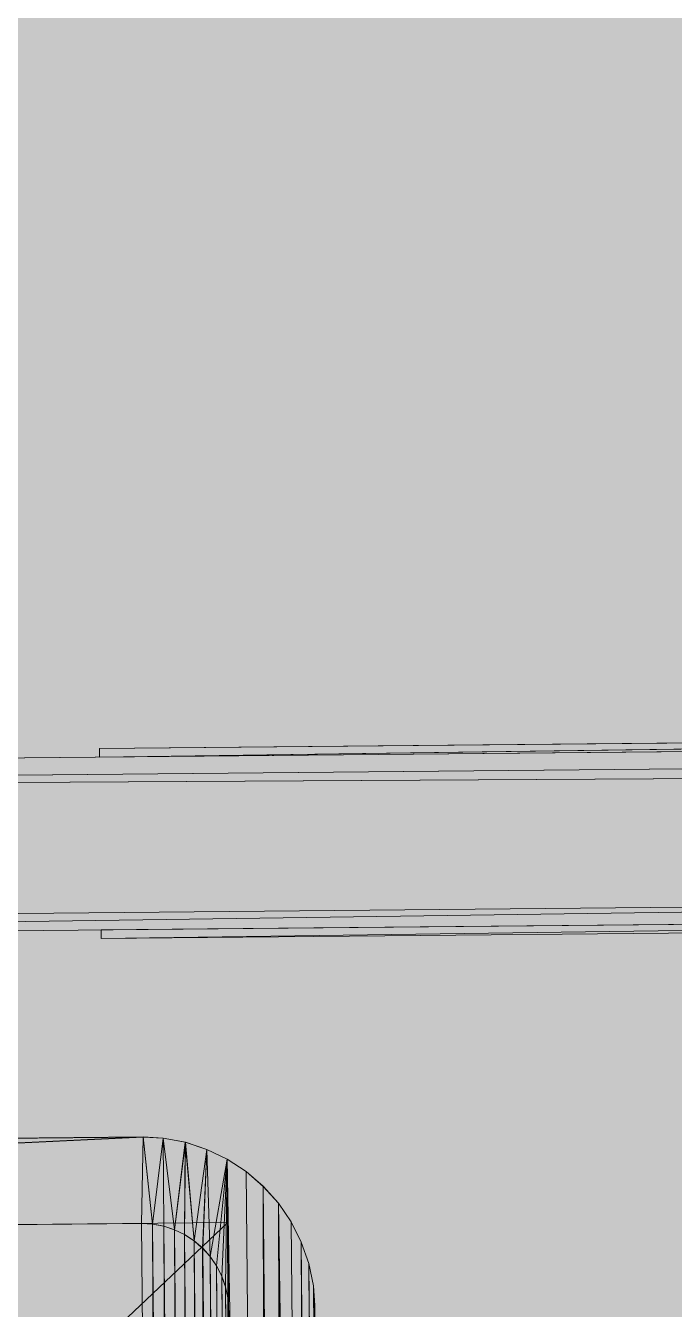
# Model space of a CAD drawing. Header units: millimetres. Extents: x 141848 to 1648660, y -821378 to -151356.
# Drawn here: x 167859.8 to 167949.9, y -271083.3 to -270905.1 of the extents above; entities that cross this region are included whole.
import ezdxf

# ---------------------------------------------------------------- set-up
doc = ezdxf.new("R2010")
doc.units = ezdxf.units.MM
doc.header["$MEASUREMENT"] = 0

# ---------------------------------------------------------------- blocks, each defined once
blk = doc.blocks.new('Forme_66_1')
at = {"color": 7, "linetype": 'Continuous', "lineweight": 20, "flags": 128}
for points in [[(167887.87, -271071.26), (167551.89, -271074.44)], [(167887.87, -271071.26), (167551.89, -271074.44)], [(167887.87, -271071.26), (167554.85, -271386.43)], [(167887.87, -271071.26), (167890.83, -271383.25)], [(167890.83, -271383.25), (167887.87, -271071.26)]]:
    blk.add_lwpolyline(points, dxfattribs=at)
blk = doc.blocks.new('Forme_67_1')
at = {"color": 7, "linetype": 'Continuous', "lineweight": 20, "flags": 128}
for points in [[(167887.87, -271071.26), (167551.89, -271074.44)], [(167887.87, -271071.26), (167890.83, -271383.25)]]:
    blk.add_lwpolyline(points, dxfattribs=at)
blk = doc.blocks.new('Forme_69_1')
at = {"color": 212, "linetype": 'Continuous', "lineweight": 5, "true_color": 0xcb00cc, "flags": 128}
blk.add_lwpolyline([(167889.17, -271208.06), (167887.99, -271083.26), (167887.92, -271082.38), (167887.87, -271081.7), (167887.69, -271080.83), (167887.55, -271080.16), (167887.26, -271079.32), (167887.03, -271078.67), (167886.63, -271077.88), (167886.32, -271077.28), (167885.82, -271076.54), (167885.44, -271075.98), (167884.84, -271075.32), (167884.39, -271074.81), (167883.87, -271074.37), (167883.19, -271073.79), (167882.63, -271073.42), (167881.89, -271072.93), (167881.27, -271072.63), (167880.47, -271072.24), (167879.83, -271072.03), (167878.99, -271071.75), (167878.32, -271071.63), (167877.44, -271071.47), (167876.76, -271071.43), (167875.88, -271071.38), (167740.68, -271072.66)], dxfattribs=at)
at = {"color": 7, "linetype": 'Continuous', "lineweight": 20, "flags": 128}
for points in [[(167563.89, -271074.33), (167875.88, -271071.38), (167877.44, -271071.47), (167878.99, -271071.75), (167880.47, -271072.24), (167881.89, -271072.93), (167883.19, -271073.79), (167884.39, -271074.81), (167885.44, -271075.98), (167886.32, -271077.28), (167887.03, -271078.67), (167887.55, -271080.16), (167887.87, -271081.7), (167887.99, -271083.26), (167890.62, -271372.82)], [(167878.83, -271383.36), (167875.88, -271071.38)], [(167880.39, -271383.25), (167877.44, -271071.47)], [(167878.83, -271383.36), (167877.44, -271071.47)], [(167881.94, -271382.92), (167878.99, -271071.75)], [(167880.39, -271383.25), (167878.99, -271071.75)], [(167883.41, -271382.41), (167880.47, -271072.24)], [(167881.94, -271382.92), (167880.47, -271072.24)], [(167884.82, -271381.7), (167881.89, -271072.93)], [(167883.41, -271382.41), (167881.89, -271072.93)], [(167886.1, -271380.81), (167883.19, -271073.79)], [(167884.82, -271381.7), (167883.19, -271073.79)], [(167887.28, -271379.77), (167884.39, -271074.81)], [(167886.1, -271380.81), (167884.39, -271074.81)], [(167888.3, -271378.58), (167885.44, -271075.98)], [(167887.28, -271379.77), (167885.44, -271075.98)], [(167889.17, -271377.26), (167886.32, -271077.28)], [(167888.3, -271378.58), (167886.32, -271077.28)], [(167889.85, -271375.85), (167887.03, -271078.67)], [(167889.17, -271377.26), (167887.03, -271078.67)], [(167890.34, -271374.36), (167887.55, -271080.16)], [(167889.85, -271375.85), (167887.55, -271080.16)], [(167890.62, -271372.82), (167887.87, -271081.7)], [(167890.34, -271374.36), (167887.87, -271081.7)], [(167887.99, -271083.26), (167890.72, -271371.25), (167890.62, -271372.82)]]:
    blk.add_lwpolyline(points, dxfattribs=at)
blk = doc.blocks.new('Forme_70_1')
at = {"color": 7, "linetype": 'Continuous', "lineweight": 20, "flags": 128}
for points in [[(167899.78, -271080.02), (167899.98, -271082.75), (167902.72, -271371.53)], [(167563.38, -271062.34), (167876.15, -271059.37), (167878.9, -271059.53), (167881.98, -271060.11), (167884.97, -271061.09), (167887.8, -271062.45), (167890.44, -271064.18), (167892.81, -271066.22), (167894.91, -271068.57), (167896.68, -271071.17), (167898.09, -271073.97), (167899.14, -271076.94), (167899.78, -271080.02), (167902.72, -271371.53)], [(167563.89, -271074.33), (167876.15, -271059.37)], [(167875.88, -271071.38), (167876.15, -271059.37)], [(167877.44, -271071.47), (167876.15, -271059.37)], [(167877.44, -271071.47), (167878.9, -271059.53)], [(167878.99, -271071.75), (167878.9, -271059.53)], [(167880.47, -271072.24), (167878.9, -271059.53)], [(167880.47, -271072.24), (167881.98, -271060.11)], [(167881.89, -271072.93), (167881.98, -271060.11)], [(167883.19, -271073.79), (167881.98, -271060.11)], [(167883.19, -271073.79), (167884.97, -271061.09)], [(167884.39, -271074.81), (167884.97, -271061.09)], [(167885.44, -271075.98), (167884.97, -271061.09)], [(167885.44, -271075.98), (167887.8, -271062.45)], [(167886.32, -271077.28), (167887.8, -271062.45)], [(167887.55, -271080.16), (167887.03, -271078.67), (167887.8, -271062.45)], [(167890.93, -271392.06), (167890.72, -271371.25), (167887.99, -271083.26), (167887.87, -271081.7), (167887.55, -271080.16), (167887.8, -271062.45)], [(167893.53, -271390.29), (167887.8, -271062.45)], [(167887.99, -271083.26), (167887.8, -271062.45)], [(167887.87, -271081.7), (167887.8, -271062.45)], [(167893.53, -271390.29), (167890.44, -271064.18)], [(167895.86, -271388.19), (167892.81, -271066.22)], [(167893.53, -271390.29), (167892.81, -271066.22)], [(167899.64, -271383.18), (167894.91, -271068.57)], [(167897.91, -271385.81), (167894.91, -271068.57)], [(167895.86, -271388.19), (167894.91, -271068.57)], [(167887.03, -271078.67), (167886.32, -271077.28), (167885.44, -271075.98), (167884.39, -271074.81), (167883.19, -271073.79), (167881.89, -271072.93), (167880.47, -271072.24), (167878.99, -271071.75), (167877.44, -271071.47), (167875.88, -271071.38), (167563.89, -271074.33), (167562.32, -271074.45), (167560.79, -271074.77), (167559.3, -271075.29), (167557.9, -271076), (167556.61, -271076.88), (167555.44, -271077.93), (167554.41, -271079.11), (167553.55, -271080.43), (167552.87, -271081.84), (167552.38, -271083.33), (167552.08, -271084.88), (167552, -271086.44)], [(167899.64, -271383.18), (167896.68, -271071.17)], [(167900.99, -271380.34), (167898.09, -271073.97)], [(167899.64, -271383.18), (167898.09, -271073.97)], [(167901.98, -271377.36), (167899.14, -271076.94)], [(167900.99, -271380.34), (167899.14, -271076.94)], [(167902.57, -271374.27), (167899.78, -271080.02)], [(167901.98, -271377.36), (167899.78, -271080.02)]]:
    blk.add_lwpolyline(points, dxfattribs=at)
blk = doc.blocks.new('Forme_72_1')
at = {"color": 7, "linetype": 'Continuous', "lineweight": 20, "flags": 128}
for points in [[(167870.05, -271005.43), (168145.78, -271002.82)], [(167870.07, -271006.63), (168145.78, -271002.82)], [(167870.07, -271006.63), (168145.79, -271004.02)], [(167870.05, -271005.43), (167870.07, -271006.63)]]:
    blk.add_lwpolyline(points, dxfattribs=at)
blk = doc.blocks.new('Forme_74_1')
at = {"color": 7, "linetype": 'Continuous', "lineweight": 20, "flags": 128}
for points in [[(168117.01, -271006.69), (167590.57, -271011.68)], [(167590.57, -271011.68), (168117.03, -271008.68)], [(168117.2, -271025.89), (167590.75, -271030.87)]]:
    blk.add_lwpolyline(points, dxfattribs=at)
blk = doc.blocks.new('Forme_75_1')
at = {"color": 7, "linetype": 'Continuous', "lineweight": 20, "flags": 128}
for points in [[(167589.6, -271009.28), (168110.04, -271004.35)], [(167589.83, -271033.28), (168110.24, -271025.89)], [(167589.83, -271033.28), (168110.27, -271028.35)]]:
    blk.add_lwpolyline(points, dxfattribs=at)
blk = doc.blocks.new('Forme_76_1')
at = {"color": 7, "linetype": 'Continuous', "lineweight": 20, "flags": 128}
for points in [[(167870.29, -271030.63), (168146.02, -271028.01)], [(167870.3, -271031.83), (168146.02, -271028.01)], [(167870.29, -271030.63), (167870.3, -271031.83)], [(167870.3, -271031.83), (168146.03, -271029.21)]]:
    blk.add_lwpolyline(points, dxfattribs=at)

msp = doc.modelspace()

# ---------------------------------------------------------------- hatches: boundary and pattern name
at = {"linetype": 'Continuous', "lineweight": 0, "true_color": 0x6f6f6f}
h = msp.add_hatch(color=8, dxfattribs=at)
h.paths.add_polyline_path([(141848.442, -295062.571), (269220.821, -293826.868), (269220.821, -270902.734), (268763.049, -270902.734), (254213.6, -271040.575), (254213.6, -163437.635), (153156.2, -163437.635), (153156.2, -271040.575), (153182.962, -271040.57), (153183.146, -272000.514, -0.4094274), (149183.681, -275935.042), (141848.442, -275935.042)])
h.paths.add_polyline_path([(158435.584, -260639.953), (155145.584, -260639.953), (155145.584, -248364.953), (155145.584, -243089.974), (155145.584, -242189.974), (158435.584, -242189.974)], flags=0)
h.paths.add_polyline_path([(161503.433, -171995.57), (161503.433, -193810.571), (161503.433, -230015.57), (161503.433, -260810.571), (196775.042, -260810.571), (196775.042, -222495.57), (186955.542, -222495.57), (186955.542, -218295.57), (196754.55, -218295.57), (196754.55, -208495.57), (196754.55, -204495.57), (193355.542, -204495.57), (193355.542, -195161.535), (195576.034, -195161.535), (195576.034, -189810.571), (217850.068, -189810.571), (217850.068, -262266.885), (245610.045, -262266.885), (245610.045, -253395.571), (245626.034, -253395.571), (246426.034, -253395.571), (247826.034, -253395.571), (247826.034, -248005.571), (247826.034, -246605.571), (245626.034, -246605.571), (245610.045, -246605.571), (245610.045, -171995.57), (212806.28, -171995.57)], flags=0)
h.paths.add_polyline_path([(162737.042, -269433.913, -0.0903187), (162858.773, -268727.623, -0.2014487), (163912.639, -267592.74, -0.1042114), (164718.006, -267415.055), (165317.979, -267409.371, -0.1040446), (166125.354, -267571.244, -0.2382555), (167284.257, -268953.318, -0.0551886), (167336.836, -269390.334), (167338.931, -269611.438), (167351.046, -270890.267), (167092.583, -271892.761, -0.2679492), (165370.083, -272909.124), (164770.11, -272914.808, -0.1937175), (163379.252, -272370.185, -0.0705688), (163028.663, -271931.262, -0.1316525), (162751.253, -270933.845)], flags=0)
h.paths.add_polyline_path([(175327.752, -275599.002, -0.4157911), (173316.986, -273599.031), (173316.986, -273452.052), (173330.488, -267377.824, -0.3805567), (175316.986, -265609.826), (175394.714, -265609.826), (175394.714, -270609.826), (190394.714, -270609.826), (190394.714, -265609.826), (195356.191, -265609.826, -0.4142136), (196856.191, -267109.826), (196856.191, -273660.699, -0.3455016), (195137.285, -275433.432)], flags=0)
h.paths.add_polyline_path([(205510.093, -271504.083, -0.1344739), (205230.948, -270484.937), (205230.948, -268984.937, -0.4142136), (207230.948, -266984.937), (207830.948, -266984.937, -0.4142136), (209830.948, -268984.937), (209830.948, -270484.937, -0.1288203), (209574.03, -271465.581, -0.2709363), (207830.948, -272484.937), (207230.948, -272484.937, -0.26498)], flags=0)
h.paths.add_polyline_path([(217862.687, -273329.325), (217869.949, -267730.336, -0.0985615), (218100.718, -266943.721), (218117.681, -266951.545, -0.258849), (219955.479, -265605.827), (219953.141, -265587.294), (220637.569, -265587.294), (220637.569, -265687.294), (220637.569, -270687.294), (250537.569, -270687.294), (250537.569, -265687.294), (252208.004, -265687.294), (254186.294, -265687.294), (254186.294, -267687.294), (254186.294, -271062.255, 0.0013458), (254186.323, -271073.021), (254197.209, -273095.233, -0.4142136), (252208.004, -275105.97), (243484.534, -275105.97, -0.005189), (243431.438, -275116.103), (235447.992, -275196.191), (220071.012, -275253.24, -0.3865533), (217873.089, -273475.385, -0.0251892)], flags=0)

# ---------------------------------------------------------------- linework, layer by layer
at = {"color": 7, "linetype": 'Continuous', "lineweight": 20, "flags": 128}
for points in [[(167870.054, -271005.428), (168145.778, -271002.816)], [(167870.066, -271006.628), (168145.778, -271002.816)], [(167870.066, -271006.628), (168145.789, -271004.015)], [(167589.602, -271009.285), (168110.039, -271004.354)], [(167870.054, -271005.428), (167870.066, -271006.628)], [(168117.013, -271006.688), (167590.573, -271011.676)], [(167590.573, -271011.676), (168117.032, -271008.682)], [(167589.83, -271033.284), (168110.243, -271025.89)], [(168117.195, -271025.887), (167590.755, -271030.875)], [(167589.83, -271033.284), (168110.267, -271028.353)], [(167870.293, -271030.627), (168146.017, -271028.014)], [(167870.305, -271031.827), (168146.017, -271028.014)], [(167870.293, -271030.627), (167870.305, -271031.827)], [(167870.305, -271031.827), (168146.028, -271029.214)], [(167563.38, -271062.336), (167876.146, -271059.372), (167878.895, -271059.526), (167881.985, -271060.109), (167884.97, -271061.089), (167887.803, -271062.454), (167890.436, -271064.181), (167892.807, -271066.223), (167894.906, -271068.567), (167896.682, -271071.166), (167898.089, -271073.973), (167899.137, -271076.939), (167899.778, -271080.017), (167902.72, -271371.531)], [(167563.889, -271074.331), (167876.146, -271059.372)], [(167875.875, -271071.376), (167876.146, -271059.372)], [(167877.436, -271071.469), (167876.146, -271059.372)], [(167877.436, -271071.469), (167878.895, -271059.526)], [(167878.987, -271071.754), (167878.895, -271059.526)], [(167880.468, -271072.244), (167878.895, -271059.526)], [(167880.468, -271072.244), (167881.985, -271060.109)], [(167881.89, -271072.927), (167881.985, -271060.109)], [(167883.195, -271073.79), (167881.985, -271060.109)], [(167883.195, -271073.79), (167884.97, -271061.089)], [(167884.392, -271074.811), (167884.97, -271061.089)], [(167885.435, -271075.977), (167884.97, -271061.089)], [(167885.435, -271075.977), (167887.803, -271062.454)], [(167886.324, -271077.277), (167887.803, -271062.454)], [(167887.551, -271080.157), (167887.033, -271078.674), (167887.803, -271062.454)], [(167890.926, -271392.055), (167890.717, -271371.248), (167887.989, -271083.261), (167887.866, -271081.702), (167887.551, -271080.157), (167887.803, -271062.454)], [(167893.525, -271390.291), (167887.803, -271062.454)], [(167887.989, -271083.261), (167887.803, -271062.454)], [(167887.866, -271081.702), (167887.803, -271062.454)], [(167893.525, -271390.291), (167890.436, -271064.181)], [(167895.858, -271388.192), (167892.807, -271066.223)], [(167893.525, -271390.291), (167892.807, -271066.223)], [(167899.638, -271383.176), (167894.906, -271068.567)], [(167897.911, -271385.809), (167894.906, -271068.567)], [(167895.858, -271388.192), (167894.906, -271068.567)], [(167887.875, -271071.262), (167551.89, -271074.445)], [(167887.875, -271071.262), (167551.89, -271074.445)], [(167887.875, -271071.262), (167551.89, -271074.445)], [(167887.033, -271078.674), (167886.324, -271077.277), (167885.435, -271075.977), (167884.392, -271074.811), (167883.195, -271073.79), (167881.89, -271072.927), (167880.468, -271072.244), (167878.987, -271071.754), (167877.436, -271071.469), (167875.875, -271071.376), (167563.889, -271074.331), (167562.318, -271074.454), (167560.785, -271074.769), (167559.302, -271075.287), (167557.905, -271075.996), (167556.605, -271076.884), (167555.439, -271077.927), (167554.406, -271079.113), (167553.555, -271080.429), (167552.872, -271081.84), (167552.382, -271083.333), (167552.085, -271084.884), (167552.004, -271086.444)], [(167887.875, -271071.262), (167554.846, -271386.431)], [(167563.889, -271074.331), (167875.875, -271071.376), (167877.436, -271071.469), (167878.987, -271071.754), (167880.468, -271072.244), (167881.89, -271072.927), (167883.195, -271073.79), (167884.392, -271074.811), (167885.435, -271075.977), (167886.324, -271077.277), (167887.033, -271078.674), (167887.551, -271080.157), (167887.866, -271081.702), (167887.989, -271083.261), (167890.624, -271372.821)], [(167878.831, -271383.362), (167875.875, -271071.376)], [(167880.39, -271383.251), (167877.436, -271071.469)], [(167878.831, -271383.362), (167877.436, -271071.469)], [(167881.935, -271382.924), (167878.987, -271071.754)], [(167880.39, -271383.251), (167878.987, -271071.754)], [(167887.875, -271071.262), (167890.831, -271383.248)], [(167890.831, -271383.248), (167887.875, -271071.262)], [(167887.875, -271071.262), (167890.831, -271383.248)], [(167899.638, -271383.176), (167896.682, -271071.166)], [(167883.406, -271382.406), (167880.468, -271072.244)], [(167881.935, -271382.924), (167880.468, -271072.244)], [(167884.816, -271381.697), (167881.89, -271072.927)], [(167883.406, -271382.406), (167881.89, -271072.927)], [(167886.103, -271380.809), (167883.195, -271073.79)], [(167884.816, -271381.697), (167883.195, -271073.79)], [(167887.281, -271379.765), (167884.392, -271074.811)], [(167886.103, -271380.809), (167884.392, -271074.811)], [(167900.992, -271380.343), (167898.089, -271073.973)], [(167899.638, -271383.176), (167898.089, -271073.973)], [(167888.302, -271378.58), (167885.435, -271075.977)], [(167887.281, -271379.765), (167885.435, -271075.977)], [(167901.983, -271377.358), (167899.137, -271076.939)], [(167900.992, -271380.343), (167899.137, -271076.939)], [(167889.166, -271377.263), (167886.324, -271077.277)], [(167888.302, -271378.58), (167886.324, -271077.277)], [(167889.849, -271375.853), (167887.033, -271078.674)], [(167889.166, -271377.263), (167887.033, -271078.674)], [(167890.338, -271374.36), (167887.551, -271080.157)], [(167889.849, -271375.853), (167887.551, -271080.157)], [(167899.778, -271080.017), (167899.984, -271082.752), (167902.72, -271371.531)], [(167902.566, -271374.268), (167899.778, -271080.017)], [(167901.983, -271377.358), (167899.778, -271080.017)], [(167890.624, -271372.821), (167887.866, -271081.702)], [(167890.338, -271374.36), (167887.866, -271081.702)], [(167887.989, -271083.261), (167890.717, -271371.248), (167890.624, -271372.821)]]:
    msp.add_lwpolyline(points, dxfattribs=at)
at = {"color": 212, "linetype": 'Continuous', "lineweight": 5, "true_color": 0xcb00cc, "flags": 128}
msp.add_lwpolyline([(167889.171, -271208.056), (167887.989, -271083.261), (167887.919, -271082.378), (167887.866, -271081.702), (167887.688, -271080.827), (167887.551, -271080.157), (167887.258, -271079.317), (167887.033, -271078.674), (167886.631, -271077.882), (167886.324, -271077.277), (167885.82, -271076.54), (167885.435, -271075.977), (167884.844, -271075.316), (167884.392, -271074.811), (167883.873, -271074.369), (167883.195, -271073.79), (167882.629, -271073.416), (167881.89, -271072.927), (167881.274, -271072.631), (167880.468, -271072.244), (167879.826, -271072.032), (167878.987, -271071.754), (167878.315, -271071.63), (167877.436, -271071.469), (167876.76, -271071.428), (167875.875, -271071.376), (167740.682, -271072.656)], dxfattribs=at)

# ---------------------------------------------------------------- block references
at = {"linetype": 'Continuous', "lineweight": 0}
for name in ['Forme_75_1', 'Forme_74_1', 'Forme_72_1', 'Forme_76_1', 'Forme_70_1', 'Forme_66_1', 'Forme_67_1', 'Forme_69_1']:
    msp.add_blockref(name, (0, 0), dxfattribs=at)

doc.saveas('drawing.dxf')
